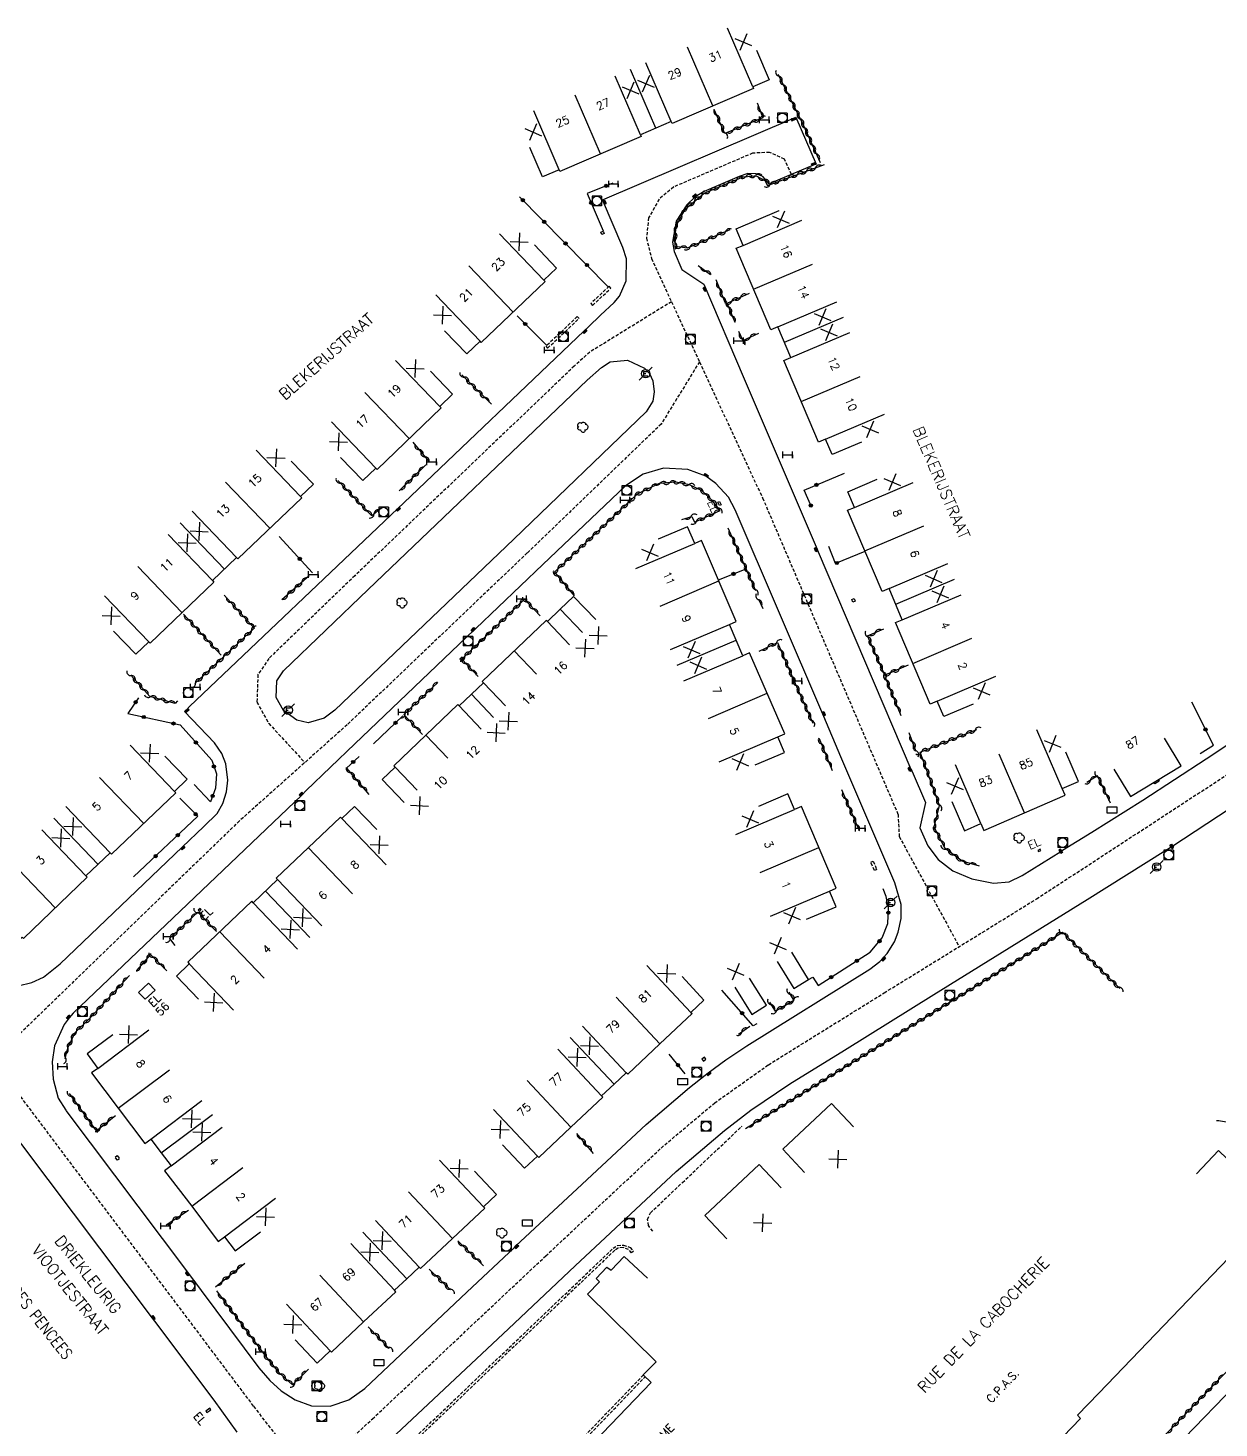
# Model space of a CAD drawing. Header units: millimetres. Extents: x 75000 to 76001, y 158000 to 159000.
# Drawn here: x 75169.2 to 75355.3, y 158272.2 to 158490.9 of the extents above; entities that cross this region are included whole.
import ezdxf
from ezdxf.enums import TextEntityAlignment as Align

# ---------------------------------------------------------------- set-up
doc = ezdxf.new("R2010")
doc.units = ezdxf.units.MM
doc.linetypes.add('DASHED', pattern=[0.75, 0.5, -0.25])
doc.layers.get('0').update_dxf_attribs({"linetype": 'CONTINUOUS'})
for name, color, linetype in [('W0001', 6, 'DASHED'), ('W0008', 7, 'CONTINUOUS'), ('W0100', 7, 'CONTINUOUS'), ('W0105', 7, 'CONTINUOUS'), ('W0112', 1, 'DASHED'), ('W0300', 7, 'CONTINUOUS'), ('W0310', 3, 'CONTINUOUS'), ('W0322', 7, 'CONTINUOUS'), ('W0400', 7, 'CONTINUOUS'), ('W0420', 7, 'CONTINUOUS'), ('W0471', 7, 'CONTINUOUS'), ('W0984', 7, 'CONTINUOUS'), ('W0989', 7, 'CONTINUOUS'), ('W0991', 7, 'CONTINUOUS'), ('W1102', 7, 'CONTINUOUS'), ('W1471', 7, 'CONTINUOUS'), ('W1474', 7, 'CONTINUOUS')]:
    doc.layers.add(name, color=color, linetype=linetype)
doc.styles.get("Standard").update_dxf_attribs({"font": 'romans.shx', "width": 0.85})

# ---------------------------------------------------------------- blocks, each defined once
blk = doc.blocks.new('t991o')
at = {"color": 0, "linetype": 'Continuous'}
for p, q in [((-1, 1), (1, -1)), ((-1, -1), (1, 1))]:
    blk.add_line(p, q, dxfattribs=at)
blk = doc.blocks.new('t310o')
at = {"color": 0, "linetype": 'Continuous'}
for centre, start, end in [((-0.5, 0.38), 216.8699, 323.1304), ((0.5, -0.37), 36.8699, 143.1303)]:
    blk.add_arc(centre, 0.625, start, end, dxfattribs=at)
blk = doc.blocks.new('T400')
for p, q in [((-0.15, 0.3), (0.15, 0.3)), ((-0.15, -0.25), (-0.15, 0.3)), ((-0.15, 0.15), (0.15, 0.15)), ((-0.15, 0), (0.15, 0)), ((0.15, 0.3), (0.15, -0.25)), ((-0.15, -0.15), (0.15, -0.15)), ((-0.15, -0.25), (-0.15, -0.3)), ((-0.15, -0.3), (0.15, -0.3)), ((0.15, -0.3), (0.15, -0.25))]:
    blk.add_line(p, q)
blk = doc.blocks.new('T420')
for p, q in [((0.75, 0.75), (-0.75, 0.75)), ((-0.75, 0.75), (-0.75, -0.75)), ((0.75, 0.75), (0.75, -0.75)), ((0.75, -0.75), (-0.75, -0.75))]:
    blk.add_line(p, q)
blk.add_ellipse((0, 0), major_axis=(-0.53, 0.53), ratio=1, start_param=3.926991, end_param=10.210176)
blk = doc.blocks.new('T300')
for p, q in [((-0.8, 0.51), (-0.86, 0.34)), ((-0.86, 0.34), (-0.86, 0.17)), ((-0.86, 0.17), (-0.74, 0.06)), ((-0.69, 0.63), (-0.8, 0.51)), ((-0.8, -0.06), (-0.74, 0.06)), ((-0.74, 0.06), (-0.69, 0.11)), ((-0.57, 0.69), (-0.69, 0.63)), ((-0.46, 0.69), (-0.57, 0.69)), ((-0.29, 0.63), (-0.46, 0.69)), ((-0.29, 0.63), (-0.17, 0.74)), ((-0.23, 0.57), (-0.29, 0.63)), ((-0.17, 0.74), (-0.06, 0.8)), ((-0.06, 0.8), (0.06, 0.8)), ((0.06, 0.8), (0.23, 0.74)), ((0.23, 0.74), (0.34, 0.63)), ((0.34, 0.63), (0.4, 0.51)), ((0.46, 0.46), (0.34, 0.46)), ((0.4, 0.51), (0.4, 0.46)), ((0.57, 0.4), (0.46, 0.46)), ((0.57, 0.4), (0.69, 0.29)), ((0.69, 0.29), (0.74, 0.17)), ((0.74, 0.06), (0.69, -0.17)), ((0.74, 0.17), (0.74, 0.06)), ((-0.8, -0.17), (-0.8, -0.06)), ((-0.8, -0.23), (-0.8, -0.17)), ((-0.74, -0.34), (-0.8, -0.23)), ((-0.69, -0.4), (-0.74, -0.34)), ((-0.51, -0.46), (-0.69, -0.4)), ((-0.4, -0.46), (-0.51, -0.46)), ((-0.4, -0.46), (-0.34, -0.46)), ((-0.34, -0.46), (-0.34, -0.4)), ((-0.34, -0.51), (-0.34, -0.46)), ((-0.29, -0.63), (-0.34, -0.51)), ((-0.17, -0.74), (-0.29, -0.63)), ((-0.06, -0.8), (-0.17, -0.74)), ((0.06, -0.8), (-0.06, -0.8)), ((0.17, -0.74), (0.06, -0.8)), ((0.23, -0.69), (0.17, -0.74)), ((0.29, -0.46), (0.23, -0.46)), ((0.29, -0.63), (0.23, -0.69)), ((0.46, -0.4), (0.29, -0.46)), ((0.34, -0.51), (0.29, -0.63)), ((0.34, -0.51), (0.34, -0.46)), ((0.57, -0.34), (0.46, -0.4)), ((0.63, -0.29), (0.57, -0.34)), ((0.69, -0.17), (0.63, -0.29))]:
    blk.add_line(p, q)
blk = doc.blocks.new('T471')
for p, q in [((-0.333334, 0.333334), (-0.333334, -0.333334)), ((-0.333334, 0.333334), (0.333334, 0.333334)), ((-0.333334, 0), (0, 0)), ((0.500001, 0.500001), (1.000002, 1.000002)), ((-0.500001, -0.500001), (-1.000002, -1.000002)), ((-0.333334, -0.333334), (0.333334, -0.333334))]:
    blk.add_line(p, q)
blk.add_ellipse((0, 0), major_axis=(0.471405, 0.471405), ratio=1, start_param=5.4977871438, end_param=11.780972451)
blk = doc.blocks.new('t322o')
at = {"color": 0, "linetype": 'Continuous'}
for radius in [0.25, 0.15]:
    blk.add_circle((0, 0), radius, dxfattribs=at)
blk = doc.blocks.new('T1471')
at = {"color": 0, "linetype": 'Continuous', "flags": 128}
blk.add_lwpolyline([(-0.75, -0.5), (-0.75, 0.5), (0.75, 0.5), (0.75, -0.5), (-0.75, -0.5)], dxfattribs=at)
blk = doc.blocks.new('T1474')
at = {"color": 0, "linetype": 'Continuous', "flags": 128}
for points in [[(-0.75, -0.5), (-0.75, 0.5)], [(-0.75, 0), (0.75, 0)], [(0.75, 0), (0.75, -0.5), (0.75, 0.5)]]:
    blk.add_lwpolyline(points, dxfattribs=at)

msp = doc.modelspace()

# ---------------------------------------------------------------- linework, layer by layer
at = {"layer": 'W0001'}
for points in [[(75288.54, 158468.08), (75287.41, 158470.43), (75285.1, 158471.51), (75282.45, 158471.39), (75270.11, 158466.11), (75267.83, 158464.2), (75266.2, 158461.29), (75265.86, 158458.1), (75266.64, 158454.93), (75269.77, 158448.18), (75274.13, 158438.79), (75284, 158417.52), (75305.16, 158368.08), (75305.35, 158364.62), (75314.69, 158347.48)], [(75269.77, 158448.18), (75257.01, 158440.31), (75254.58, 158438.12), (75220.29, 158405.37), (75206.87, 158392.44), (75205.15, 158389.93), (75205, 158385.62), (75206.84, 158382.29), (75212.49, 158376.18)], [(75274.13, 158438.79), (75268.17, 158429.07), (75247.23, 158408.93), (75219.1, 158382.09), (75202.26, 158367.06), (75163.72, 158329.7)], [(75117.85, 158186.99), (75156.26, 158214.91), (75171.63, 158226.52), (75181.49, 158234.54), (75188.22, 158240.8), (75203.21, 158254.96), (75223.04, 158273.64), (75241.03, 158290.56), (75250.11, 158299.1), (75268.15, 158315.96), (75276.52, 158323.01), (75284.9, 158328.96), (75303.01, 158340.2), (75326.8, 158354.88), (75400.81, 158403.14)], [(75135.82, 158364.16), (75150.88, 158346.72), (75171.64, 158319.19), (75204.45, 158275.6), (75222.95, 158251.85), (75240.47, 158230.38), (75251.28, 158217.11)]]:
    msp.add_lwpolyline(points, dxfattribs=at)
at = {"layer": 'W0008'}
for points in [[(75167.67, 158341.31), (75169.8, 158341.8), (75171.67, 158342.65), (75174.25, 158344.73), (75193.32, 158362.98), (75196.72, 158366.21), (75198.77, 158368.24), (75199.65, 158369.8), (75200.26, 158371.62), (75200.43, 158373.41), (75200.11, 158375.98), (75199.49, 158377.61), (75198.34, 158379.28), (75193.7, 158384.15), (75193.97, 158384.42), (75194.48, 158384.92), (75226.99, 158415.88), (75227.93, 158416.77), (75256.14, 158443.64), (75256.8, 158444.25), (75258.7, 158446.08), (75260.81, 158448.05), (75261.67, 158449.06), (75262.67, 158451.45), (75262.75, 158454.87), (75262.19, 158456.66), (75259, 158464.11), (75259, 158464.11), (75288.73, 158476.82), (75289.21, 158477), (75292.39, 158469.67), (75292.05, 158469.55), (75285.03, 158466.62)], [(75285.03, 158466.62), (75284.03, 158467.75), (75283.01, 158468.16), (75281.68, 158468.19), (75280.33, 158467.75), (75274.89, 158465.4), (75273.49, 158464.59), (75272.14, 158463.33), (75270.49, 158460.74), (75269.91, 158457.48), (75270.21, 158456.04), (75271.41, 158453.21), (75274.81, 158450.9)], [(75274.81, 158450.9), (75281.12, 158436.11), (75292.51, 158409.5), (75292.68, 158409.09), (75307.15, 158375.17), (75307.37, 158374.78), (75309.45, 158369.92), (75308.56, 158365.99), (75309.81, 158363.15), (75311.46, 158361.02), (75313.72, 158359.28), (75316.72, 158357.99), (75320.09, 158357.34), (75322.53, 158357.54), (75324.54, 158358.53), (75330.58, 158362.3), (75330.88, 158362.47), (75335.42, 158365.29), (75343.4, 158370.3), (75353.29, 158376.78), (75370.73, 158388.29), (75370.96, 158388.49), (75380.06, 158394.51), (75398.45, 158406.72)], [(75175.11, 158321.81), (75194, 158296.76), (75194, 158296.76), (75205.31, 158281.64), (75206.99, 158279.66), (75208.78, 158278), (75210.97, 158276.63), (75213.5, 158275.68), (75216.42, 158275.62), (75219.36, 158276.6), (75221.84, 158278.38), (75237.78, 158293.43), (75245.24, 158300.43), (75245.47, 158300.67), (75255.01, 158309.59), (75265.79, 158319.62), (75272.6, 158325.41), (75275.02, 158327.32), (75275.52, 158327.68), (75278.28, 158329.74), (75281.56, 158331.94), (75300.74, 158343.88), (75302.32, 158345.12), (75302.81, 158345.6), (75303.45, 158346.33), (75304.59, 158348.18), (75305.21, 158349.66), (75305.66, 158351.84), (75305.63, 158354), (75304.65, 158357.39), (75296.24, 158377.09), (75293.57, 158383.39), (75293.41, 158383.75), (75279.71, 158415.68), (75278.66, 158417.63), (75276.69, 158419.78), (75275.13, 158420.91), (75272.34, 158421.95), (75268.53, 158422.16), (75265.36, 158421.25), (75262.56, 158419.4), (75249.69, 158407.14), (75239.18, 158397.14), (75238.9, 158396.84), (75220.31, 158379.08), (75212.67, 158371.81), (75212.01, 158371.11), (75176.27, 158337.04), (75175.66, 158336.3), (75174.85, 158335.23), (75173.36, 158331.9), (75172.99, 158329.42), (75173.15, 158326.74), (75173.96, 158323.73), (75175.11, 158321.86)], [(75224.25, 158268.89), (75244.28, 158287.7), (75254.74, 158297.53), (75270.5, 158312.3), (75278.03, 158318.7), (75282.16, 158321.88), (75288.24, 158325.99), (75296.78, 158331.25), (75310.77, 158339.92), (75334.74, 158354.77), (75347, 158362.47), (75347.93, 158363.08), (75370, 158377.54)], [(75201.91, 158271.54), (75198.29, 158276.58), (75189.03, 158288.89), (75188.68, 158289.38), (75159.99, 158327.42)]]:
    msp.add_lwpolyline(points, dxfattribs=at)
msp.add_lwpolyline([(75256.61, 158435.92), (75258.81, 158437.9), (75260.21, 158438.77), (75262.9, 158439.06), (75265.57, 158437.8), (75266.35, 158436.98), (75266.84, 158435.83), (75267.07, 158434.1), (75266.84, 158432.64), (75265.81, 158430.96), (75245.16, 158411.09), (75217.15, 158384.36), (75215.49, 158383.09), (75213.01, 158382.38), (75211.24, 158382.82), (75209.13, 158384.33), (75208.02, 158386.34), (75208.11, 158388.95), (75209.17, 158390.49), (75222.37, 158403.21)], close=True, dxfattribs=at)
at = {"layer": 'W0008', "flags": 128}
for points in [[(75370.34, 158291.76, 0.02315), (75371, 158293.82, 0.045377), (75371.19, 158294.91, 0.009742), (75371.39, 158298.13, 0.024776), (75371.38, 158299.4, 0.014565), (75371.18, 158301.72, 0.01687), (75370.88, 158303.7, 0.016611), (75370.5, 158305.44, 0.016913), (75370.01, 158307.12, 0.030788), (75369.16, 158309.28, 0.062608), (75368.54, 158310.24), (75364, 158315.75, 0.037686), (75363.27, 158316.51, 0.021489), (75361.85, 158317.68, 0.03825), (75361.32, 158318.01, 0.009202), (75359.02, 158319.19, 0.051476), (75357.43, 158319.77, 0.034457), (75354.95, 158320.22)], [(75254.6, 158219.82), (75273.08, 158197.26, 0.138606), (75273.98, 158196.64, 0.085549), (75275.71, 158196.35, 0.067658), (75277.39, 158196.6, 0.082228), (75278.66, 158197.2, 0.014943), (75279.99, 158198.18, 0.034828), (75280.51, 158198.65), (75296.57, 158215.37), (75317.21, 158236.7), (75348.38, 158269.05), (75370.34, 158291.76)]]:
    msp.add_lwpolyline(points, format="xyb", dxfattribs=at)
at = {"layer": 'W0100'}
for points in [[(75283.06, 158487.46), (75285.04, 158482.86), (75282.49, 158481.76), (75282.6, 158481.5), (75269.88, 158476.01), (75269.74, 158476.33), (75264.92, 158474.24), (75264.92, 158474.24), (75265.03, 158473.98), (75252.33, 158468.53), (75252.21, 158468.81), (75249.61, 158467.69), (75247.63, 158472.28)], [(75299.46, 158426.26), (75294.86, 158424.3), (75293.83, 158426.71), (75292.73, 158426.24), (75287.34, 158438.97), (75288.44, 158439.44), (75286.39, 158444.26), (75285.29, 158443.79), (75279.87, 158456.52), (75280.95, 158456.98), (75279.86, 158459.55), (75286.59, 158462.41), (75286.59, 158462.41)], [(75248.34, 158457.06), (75251.8, 158453.44), (75249.81, 158451.54), (75250.01, 158451.34), (75240.05, 158441.81), (75239.85, 158442.01), (75237.77, 158440.02), (75234.31, 158443.63)], [(75232.1, 158437.33), (75235.56, 158433.72), (75233.56, 158431.8), (75233.76, 158431.58), (75223.77, 158421.99), (75223.58, 158422.19), (75221.54, 158420.23), (75218.07, 158423.84)], [(75210.36, 158423.29), (75213.82, 158419.68), (75211.81, 158417.75), (75212, 158417.56), (75202.03, 158408)], [(75304.76, 158398.04), (75305.83, 158398.5), (75303.77, 158403.36), (75303.77, 158403.36), (75302.68, 158402.89), (75297.27, 158415.59), (75298.35, 158416.05), (75297.31, 158418.48), (75301.91, 158420.43)], [(75282.84, 158375.81), (75287.44, 158377.77), (75286.4, 158380.21), (75287.48, 158380.66), (75281.98, 158393.33), (75280.89, 158392.87), (75278.82, 158397.74), (75279.89, 158398.2), (75274.48, 158410.89), (75273.39, 158410.43), (75272.29, 158413.01), (75272.29, 158413.01), (75267.69, 158411.06), (75267.69, 158411.06)], [(75202.03, 158408), (75201.82, 158408.22), (75198.04, 158404.6), (75198.04, 158404.6), (75198.26, 158404.38), (75188.29, 158394.81), (75188.08, 158395.03), (75186.06, 158393.09), (75182.6, 158396.7), (75182.6, 158396.7)], [(75257.94, 158398.52), (75254.48, 158402.14), (75252.4, 158400.12), (75250.4, 158398.2), (75250.2, 158398.4), (75240.21, 158388.85), (75240.39, 158388.66), (75240.39, 158388.66), (75236.6, 158385.03), (75236.38, 158385.26), (75226.39, 158375.68), (75226.59, 158375.48), (75224.57, 158373.54), (75228.02, 158369.93)], [(75316.9, 158385.32), (75312.3, 158383.36), (75311.27, 158385.79), (75310.18, 158385.32), (75304.76, 158398.04)], [(75338.9, 158375.17), (75341.49, 158370.9), (75349.39, 158375.69), (75346.8, 158379.97)], [(75190.63, 158377.17), (75194.09, 158373.56), (75192.09, 158371.65), (75192.3, 158371.43), (75182.29, 158361.86), (75182.07, 158362.09), (75178.27, 158358.46), (75178.27, 158358.46), (75178.47, 158358.25), (75168.5, 158348.69), (75168.29, 158348.9), (75166.39, 158347.08), (75162.93, 158350.69), (75162.93, 158350.69)], [(75313.56, 158370.11), (75315.55, 158365.53), (75318.11, 158366.64), (75318.57, 158365.56), (75331.26, 158371.07), (75330.8, 158372.12), (75333.35, 158373.22), (75331.36, 158377.81)], [(75290.88, 158351.7), (75295.48, 158353.66), (75294.44, 158356.1), (75295.51, 158356.56), (75290.08, 158369.31), (75289, 158368.85), (75287.96, 158371.28), (75283.36, 158369.33)], [(75223.72, 158365.73), (75220.26, 158369.34), (75218.26, 158367.42), (75218.04, 158367.65), (75208, 158358.14), (75208.22, 158357.9), (75208.22, 158357.9), (75204.43, 158354.27), (75204.21, 158354.5), (75194.18, 158344.97), (75194.41, 158344.73), (75192.41, 158342.82), (75195.86, 158339.21)], [(75286.26, 158345.12), (75288.87, 158340.86), (75291.18, 158342.27), (75288.57, 158346.54)], [(75271.43, 158342.74), (75271.43, 158342.74), (75274.83, 158339.08), (75272.78, 158337.15), (75272.98, 158336.95), (75267.95, 158332.23), (75262.93, 158327.5), (75262.71, 158327.73), (75260.8, 158325.93), (75258.85, 158324.11), (75259.05, 158323.9), (75254.05, 158319.21), (75249.02, 158314.48), (75248.82, 158314.7), (75246.78, 158312.79), (75243.36, 158316.43)], [(75279.68, 158341.09), (75282.31, 158336.84), (75284.61, 158338.26), (75281.98, 158342.51)], [(75182.48, 158333.63), (75182.48, 158333.63), (75178.46, 158330.65), (75180.14, 158328.39), (75179.17, 158327.68), (75183.33, 158322.16), (75187.46, 158316.67), (75188.41, 158317.36), (75190.04, 158315.21), (75191.58, 158313.19), (75190.55, 158312.41), (75194.8, 158306.88), (75198.94, 158301.36), (75199.91, 158302.09), (75201.58, 158299.87), (75205.57, 158302.88)], [(75290.56, 158312.12), (75287.15, 158315.77), (75294.78, 158322.91), (75298.2, 158319.26)], [(75210.95, 158285.97), (75210.95, 158285.97), (75214.4, 158282.35), (75216.45, 158284.27), (75216.64, 158284.07), (75221.67, 158288.79), (75226.71, 158293.5), (75226.49, 158293.73), (75228.4, 158295.52), (75230.35, 158297.35), (75230.55, 158297.14), (75235.54, 158301.84), (75240.58, 158306.55), (75240.37, 158306.77), (75242.41, 158308.68), (75238.99, 158312.33)], [(75278.4, 158301.76), (75274.97, 158305.41), (75283.46, 158313.37), (75286.88, 158309.72)], [(75260.97, 158258.79), (75257.53, 158255.16), (75250.14, 158262.17), (75250.14, 158262.17), (75266.58, 158279.3), (75265.36, 158280.5), (75267.39, 158282.56), (75256.66, 158293.12), (75258.53, 158295.05), (75257.98, 158295.59), (75259.67, 158297.33), (75260.33, 158296.85), (75262.39, 158299.03), (75266.03, 158295.6)]]:
    msp.add_lwpolyline(points, dxfattribs=at)
for points in [[(75277.29, 158416.99), (75277.53, 158416.47), (75277.53, 158416.47), (75277.26, 158416.34), (75277.02, 158416.86)], [(75327.12, 158362.26), (75327.46, 158362.46), (75327.36, 158362.65), (75327.36, 158362.65), (75327.03, 158362.45)], [(75196.12, 158353.39), (75196.12, 158353.39), (75195.83, 158353.11), (75196, 158352.93), (75196.29, 158353.2), (75196.29, 158353.2)], [(75186.5, 158340.27), (75188.03, 158341.7), (75189.07, 158340.64), (75189.07, 158340.64), (75187.54, 158339.21)], [(75197.18, 158274.63), (75197.79, 158275.07), (75197.63, 158275.3), (75197.63, 158275.3), (75197.02, 158274.86)]]:
    msp.add_lwpolyline(points, close=True, dxfattribs=at)
at = {"layer": 'W0100', "flags": 128}
msp.add_lwpolyline([(75351.79, 158311.95), (75355.25, 158315.57), (75364.45, 158306.74), (75336.52, 158277.65), (75336.52, 158277.65), (75333.2, 158274.2), (75333.7, 158273.72), (75328.23, 158268.02), (75326.7, 158269.49), (75321.57, 158264.13), (75308.91, 158250.93), (75308.06, 158250.05), (75309.43, 158248.74), (75310.28, 158249.62), (75317.28, 158242.9), (75317.2, 158241.02), (75314.16, 158237.86), (75312.25, 158237.69), (75305.38, 158244.28), (75303.88, 158242.72), (75299.9, 158246.53), (75291.73, 158238), (75286.99, 158242.74)], dxfattribs=at)
at = {"layer": 'W0105'}
msp.add_lwpolyline([(75345.82, 158373.52), (75345.96, 158373.29), (75345.3, 158372.88), (75345.15, 158373.12)], dxfattribs=at)
at = {"layer": 'W0112'}
for points in [[(75258.88, 158458.68), (75258.88, 158458.68), (75258.72, 158459.04), (75259.07, 158459.2), (75259.23, 158458.83)], [(75257.44, 158447.6), (75260.3, 158450.3), (75260.02, 158450.59), (75257.16, 158447.89)], [(75250.42, 158440.92), (75255.32, 158445.56), (75255.05, 158445.85), (75250.15, 158441.21)], [(75298.48, 158401.4), (75298.11, 158401.24), (75297.93, 158401.67), (75298.29, 158401.83)], [(75237.04, 158391.95), (75237.04, 158391.95), (75237.4, 158392.27), (75237.06, 158392.64), (75236.7, 158392.32)], [(75300.9, 158360.61), (75301.26, 158360.77), (75301.84, 158359.48), (75301.48, 158359.31)], [(75274.53, 158329.84), (75274.79, 158329.54), (75275.16, 158329.86), (75274.9, 158330.16)], [(75182.84, 158314.53), (75183.16, 158314.78), (75183.54, 158314.29), (75183.23, 158314.05)], [(75263.5, 158299.57), (75263.07, 158300.09), (75262.21, 158300.39), (75261.46, 158300.32), (75260.9, 158299.98), (75226.78, 158267.39), (75226.51, 158267.68), (75260.65, 158300.29), (75261.33, 158300.71), (75262.26, 158300.8), (75263.31, 158300.44), (75263.81, 158299.83)]]:
    msp.add_lwpolyline(points, close=True, dxfattribs=at)
for points in [[(75266.86, 158302.96), (75266.19, 158303.83), (75266.01, 158304.81), (75266.47, 158305.83), (75271.47, 158310.56), (75280.79, 158319.39)], [(75265.37, 158280.5), (75247.66, 158262.09), (75256.35, 158253.93), (75256.63, 158254.22), (75248.23, 158262.11), (75265.65, 158280.22)]]:
    msp.add_lwpolyline(points, dxfattribs=at)
at = {"layer": 'W0310'}
for points in [[(75293.06, 158469.9), (75290.17, 158476.23), (75286.42, 158483.7)], [(75283.16, 158479.24), (75284.04, 158476.92), (75278.11, 158474.47), (75276.45, 158478.2)], [(75278.91, 158459.42), (75272.22, 158456.56), (75270.35, 158456.83), (75270.43, 158459.95), (75271.9, 158462.65), (75274.86, 158465.12), (75280.97, 158467.69), (75282.98, 158467.87), (75284.33, 158467.14), (75284.78, 158466.36), (75293.67, 158469.61)], [(75279.7, 158444.92), (75278.47, 158447.95), (75281.95, 158449.53)], [(75280.26, 158443.58), (75280.89, 158442.14), (75283.43, 158443.24)], [(75224.46, 158415.96), (75222.94, 158414.75), (75217.62, 158420.26)], [(75271.36, 158414.16), (75272.95, 158414.63), (75273.37, 158413.74), (75277.35, 158415.56), (75276.16, 158417.08), (75274.55, 158418.61), (75272.6, 158419.58), (75270.45, 158420), (75267.85, 158419.8), (75264.42, 158418.09), (75251.47, 158405.92), (75254.58, 158402.24)], [(75199.9, 158402.34), (75204.54, 158397.18), (75199.72, 158392.62), (75195.29, 158388.51)], [(75249.24, 158399.11), (75246.8, 158401.69), (75237.01, 158392.32), (75239.55, 158389.6)], [(75306.74, 158391.38), (75303.09, 158389.82), (75300.42, 158395.99), (75302.95, 158397.07)], [(75283.48, 158393.58), (75286.34, 158394.95), (75288.9, 158388.99), (75291.85, 158382.34)], [(75192.57, 158385.83), (75192.2, 158385.43), (75188.27, 158386.52), (75185.29, 158389.81)], [(75233.26, 158388.71), (75227.96, 158383.69), (75230.86, 158380.57)], [(75317.9, 158359.97), (75315.21, 158360.75), (75312.55, 158362.75), (75310.79, 158366.06), (75311.63, 158369.45), (75310.05, 158373.97), (75308.62, 158377.8), (75317.49, 158381.35)], [(75338.34, 158369.83), (75336.33, 158374.08), (75334.64, 158373.06)], [(75198.68, 158349.81), (75195.76, 158352.79), (75191.35, 158348.69), (75192.16, 158347.6)], [(75281.34, 158319.03), (75327.8, 158347.73), (75330.84, 158349.67), (75339.8, 158340.88)], [(75190.9, 158343.62), (75188.37, 158346.18), (75186.2, 158343.71)], [(75185.08, 158342.89), (75178.84, 158336.17), (75176.52, 158333.97), (75175.42, 158331.55), (75174.99, 158329.88)], [(75285.1, 158338.73), (75285.96, 158337.33), (75288.88, 158339.05), (75288.18, 158340.29)], [(75175.65, 158324.46), (75179.86, 158318.66), (75182.88, 158321.02)], [(75198.68, 158293.63), (75206.65, 158283.03), (75208.43, 158280.9), (75210.55, 158278.94), (75213.07, 158281.39)], [(75222.39, 158288.03), (75225.67, 158284.66), (75225.5, 158284.67)]]:
    msp.add_lwpolyline(points, dxfattribs=at)
at = {"layer": 'W0310', "flags": 128}
msp.add_lwpolyline([(75336.47, 158260.36), (75367.12, 158291.99)], dxfattribs=at)
at = {"layer": 'W0310'}
for points in [[(75273.94, 158453.85, 0), (75275.85, 158452.42, 0)], [(75276.69, 158451.67, 0), (75278.08, 158448.09, 0)], [(75237.02, 158436.76, 0), (75241.62, 158432.15, 0)], [(75229.34, 158426.22, 0), (75231.83, 158423.24, 0)], [(75231.39, 158422.67, 0), (75227.23, 158418.64, 0)], [(75278.59, 158412.84, 0), (75282.89, 158403.08, 0)], [(75213.15, 158405.35, 0), (75208.87, 158401.58, 0)], [(75283.38, 158401.71, 0), (75284.03, 158400.25, 0)], [(75199.42, 158392.95, 0), (75193.5, 158399.36, 0)], [(75305.64, 158383.5, 0), (75303.19, 158389.47, 0)], [(75292.82, 158379.92, 0), (75294.89, 158374.92, 0)], [(75307.97, 158378, 0), (75306.9, 158380.83, 0)], [(75219, 158375.31, 0), (75222.48, 158371.19, 0)], [(75296.33, 158371.96, 0), (75299.02, 158365.67, 0)], [(75280.22, 158333.76, 0), (75282, 158334.97, 0)], [(75257.6, 158315.11, 0), (75254.99, 158318.24, 0)], [(75190.82, 158303.94, 0), (75194.31, 158306.25, 0)], [(75236.39, 158301.47, 0), (75240.37, 158297.55, 0)], [(75198.52, 158294.29, 0), (75203.11, 158297.96, 0)], [(75235.25, 158293.78, 0), (75231.91, 158297.03, 0)]]:
    msp.add_polyline3d(points, dxfattribs=at)
at = {"layer": 'W0322'}
for points in [[(75260.6, 158466.7), (75256.61, 158465.07), (75259.08, 158459.26)], [(75291.63, 158416.14), (75290.48, 158418.74), (75296.81, 158421.4)], [(75299.99, 158409.18), (75295.41, 158407.28), (75294.33, 158409.92)], [(75186.5, 158386.27), (75184.8, 158383.84), (75193.01, 158382.05), (75197.93, 158376.54), (75198.68, 158374.4), (75198.51, 158372.18), (75197.73, 158370.02), (75195.19, 158372.77)], [(75354.44, 158378.91), (75351.08, 158385.61)], [(75352.38, 158377.61), (75354.44, 158378.91)], [(75192.97, 158370.64), (75195.75, 158367.78), (75185.73, 158358.31)], [(75291.18, 158342.27), (75291.87, 158342.66), (75292.71, 158341.36), (75300.82, 158346.55), (75302.71, 158348.81), (75303.56, 158351.05), (75303.69, 158353.49), (75303.33, 158355.27), (75302.83, 158356.47)], [(75283.08, 158335.37), (75282.53, 158335.06), (75277.66, 158340.6)]]:
    msp.add_lwpolyline(points, dxfattribs=at)
for points in [[(75246.03, 158464.55, 0), (75259.9, 158450.53, 0)], [(75250.28, 158441.34, 0), (75245.66, 158445.97, 0)], [(75213.68, 158405.84, 0), (75208.48, 158411.49, 0)], [(75277.12, 158404.73, 0), (75281.17, 158406.32, 0)], [(75227.77, 158383.47, 0), (75223.21, 158379.11, 0)], [(75220.97, 158377.13, 0), (75219.01, 158375.32, 0)], [(75271.92, 158327.54, 0), (75269.38, 158330.6, 0)]]:
    msp.add_polyline3d(points, dxfattribs=at)
at = {"layer": 'W1102'}
for p, q in [((75282.49, 158481.76), (75278.52, 158490.94)), ((75276.24, 158478.76), (75272.27, 158487.94)), ((75267.33, 158475.29), (75263.36, 158484.47)), ((75269.74, 158476.33), (75265.78, 158485.51)), ((75264.92, 158474.24), (75260.95, 158483.43)), ((75258.68, 158471.26), (75254.72, 158480.44)), ((75252.21, 158468.81), (75248.25, 158477.99)), ((75280.95, 158456.98), (75290.15, 158460.9)), ((75249.81, 158451.54), (75242.9, 158458.77)), ((75245.03, 158446.57), (75238.11, 158453.8)), ((75282.58, 158450.16), (75291.78, 158454.07)), ((75239.85, 158442.01), (75232.94, 158449.24)), ((75286.39, 158444.26), (75295.59, 158448.17)), ((75287.41, 158441.85), (75296.62, 158445.76)), ((75288.44, 158439.44), (75297.64, 158443.35)), ((75233.56, 158431.8), (75226.65, 158439.02)), ((75290.04, 158432.6), (75299.24, 158436.52)), ((75228.77, 158426.79), (75221.85, 158434.01)), ((75293.83, 158426.71), (75303.03, 158430.63)), ((75223.58, 158422.19), (75216.67, 158429.41)), ((75211.81, 158417.75), (75204.9, 158424.98)), ((75207.02, 158412.78), (75200.1, 158420)), ((75298.35, 158416.05), (75307.55, 158419.96)), ((75201.82, 158408.22), (75194.9, 158415.44)), ((75199.93, 158406.41), (75193.02, 158413.64)), ((75299.97, 158409.24), (75309.18, 158413.16)), ((75198.04, 158404.6), (75191.13, 158411.83)), ((75264.19, 158406.51), (75273.39, 158410.43)), ((75193.27, 158399.6), (75186.36, 158406.82)), ((75303.77, 158403.36), (75312.97, 158407.27)), ((75267.98, 158400.63), (75277.18, 158404.55)), ((75304.8, 158400.93), (75314, 158404.84)), ((75188.08, 158395.03), (75181.17, 158402.25)), ((75305.83, 158398.5), (75315.04, 158402.41)), ((75252.4, 158400.12), (75255.86, 158396.5)), ((75250.4, 158398.2), (75253.85, 158394.58)), ((75269.61, 158393.83), (75278.82, 158397.74)), ((75270.65, 158391.39), (75279.85, 158395.3)), ((75307.47, 158391.68), (75316.67, 158395.6)), ((75245.21, 158393.62), (75248.66, 158390.01)), ((75271.69, 158388.95), (75280.89, 158392.87)), ((75240.39, 158388.66), (75243.85, 158385.05)), ((75311.27, 158385.79), (75320.47, 158389.7)), ((75238.5, 158386.85), (75241.95, 158383.23)), ((75275.53, 158383.08), (75284.73, 158387)), ((75236.6, 158385.03), (75240.05, 158381.42)), ((75231.39, 158380.47), (75234.84, 158376.86)), ((75277.2, 158376.29), (75286.4, 158380.21)), ((75330.8, 158372.12), (75326.83, 158381.29)), ((75192.09, 158371.65), (75185.18, 158378.88)), ((75324.92, 158368.31), (75320.95, 158377.49)), ((75226.59, 158375.48), (75230.05, 158371.86)), ((75318.11, 158366.64), (75314.14, 158375.82)), ((75187.3, 158366.65), (75180.38, 158373.87)), ((75182.07, 158362.09), (75175.15, 158369.31)), ((75279.8, 158364.93), (75289, 158368.85)), ((75180.17, 158360.27), (75173.26, 158367.5)), ((75218.26, 158367.42), (75225.17, 158360.2)), ((75178.27, 158358.46), (75171.36, 158365.68)), ((75213.02, 158362.9), (75219.93, 158355.67)), ((75283.6, 158359.02), (75292.8, 158362.93)), ((75173.48, 158353.47), (75166.57, 158360.69)), ((75208.22, 158357.9), (75215.13, 158350.68)), ((75206.32, 158356.09), (75213.24, 158348.86)), ((75285.24, 158352.19), (75294.44, 158356.1)), ((75204.43, 158354.27), (75211.34, 158347.05)), ((75199.2, 158349.73), (75206.11, 158342.51)), ((75194.41, 158344.73), (75201.32, 158337.51)), ((75272.78, 158337.15), (75265.94, 158344.45)), ((75267.95, 158332.23), (75261.1, 158339.52)), ((75180.14, 158328.39), (75188.13, 158334.41)), ((75262.71, 158327.73), (75255.87, 158335.02)), ((75258.85, 158324.11), (75252.01, 158331.4)), ((75260.8, 158325.93), (75253.95, 158333.23)), ((75183.33, 158322.16), (75191.32, 158328.17)), ((75254.05, 158319.21), (75247.2, 158326.5)), ((75188.41, 158317.36), (75196.4, 158323.37)), ((75190.04, 158315.21), (75198.03, 158321.22)), ((75248.82, 158314.7), (75241.97, 158321.99)), ((75191.58, 158313.19), (75199.58, 158319.2)), ((75240.37, 158306.77), (75233.53, 158314.06)), ((75194.8, 158306.88), (75202.79, 158312.89)), ((75199.91, 158302.09), (75207.9, 158308.1)), ((75235.54, 158301.84), (75228.7, 158309.13)), ((75228.4, 158295.52), (75221.56, 158302.82)), ((75230.35, 158297.35), (75223.5, 158304.64)), ((75226.49, 158293.73), (75219.65, 158301.02)), ((75221.67, 158288.79), (75214.83, 158296.08)), ((75216.45, 158284.27), (75209.6, 158291.56))]:
    msp.add_line(p, q, dxfattribs=at)

# ---------------------------------------------------------------- block references
at = {"layer": 'W0300'}
for p in [(75255.96, 158428.56), (75227.7, 158401.1), (75324.13, 158364.4), (75243.29, 158302.65), (75214.83, 158278.73)]:
    msp.add_blockref('T300', p, dxfattribs=at)
at = {"layer": 'W0310'}
for p, rotation in [((75286.56, 158483.42), 116.639754994609), ((75287.24, 158482.08), 116.639754994609), ((75287.91, 158480.74), 116.639754994609), ((75288.58, 158479.4), 116.639754994609), ((75276.85, 158477.31), 113.949731132663), ((75283.69, 158477.83), 290.7613419558414), ((75289.25, 158478.06), 116.639754994609), ((75289.93, 158476.72), 116.639754994609), ((75277.46, 158475.94), 113.949731132663), ((75278.07, 158474.57), 113.949731132663), ((75279.4, 158475), 202.4449975164048), ((75280.78, 158475.58), 202.4449975164048), ((75282.17, 158476.15), 202.4449975164048), ((75283.55, 158476.72), 202.4449975164048), ((75290.57, 158475.36), 114.5363339904136), ((75291.19, 158474), 114.5363339904136), ((75291.81, 158472.63), 114.5363339904136), ((75292.44, 158471.27), 114.5363339904136), ((75290.85, 158468.58), 20.05366247753732), ((75292.26, 158469.09), 20.05366247753732), ((75278.59, 158466.69), 22.75016709214429), ((75279.97, 158467.27), 22.75016709214429), ((75281.39, 158467.73), 5.334335459307296), ((75282.88, 158467.87), 5.334335459307296), ((75284.21, 158467.21), 331.6085238813983), ((75285.21, 158466.52), 20.05366247753732), ((75286.62, 158467.03), 20.05366247753732), ((75288.03, 158467.55), 20.05366247753732), ((75289.44, 158468.06), 20.05366247753732), ((75273.36, 158463.87), 39.9298270348384), ((75274.51, 158464.83), 39.9298270348384), ((75275.82, 158465.53), 22.75016709214429), ((75277.21, 158466.11), 22.75016709214429), ((75271.37, 158461.68), 61.43127434005929), ((75272.21, 158462.91), 39.9298270348384), ((75270.66, 158460.37), 61.43127434005929), ((75270.37, 158457.42), 88.49249674949348), ((75270.41, 158458.92), 88.49249674949348), ((75275.45, 158457.94), 203.1335495386884), ((75276.83, 158458.53), 203.1335495386884), ((75278.21, 158459.12), 203.1335495386884), ((75271.25, 158456.7), 171.6831466762964), ((75272.69, 158456.76), 203.1335495386884), ((75274.07, 158457.35), 203.1335495386884), ((75275.15, 158452.95), 323.3027106806481), ((75277.23, 158450.27), 291.29256149043), ((75277.78, 158448.87), 291.29256149043), ((75280.58, 158448.91), 24.49400935520014), ((75278.72, 158447.32), 112.1102153612127), ((75279.22, 158448.29), 24.49400935520014), ((75279.29, 158445.93), 112.1102153612127), ((75280.8, 158442.36), 293.9025019564507), ((75282.05, 158442.64), 23.30153754843981), ((75237.38, 158436.4), 314.8687842014146), ((75238.44, 158435.33), 314.8687842014146), ((75239.5, 158434.27), 314.8687842014146), ((75240.56, 158433.21), 314.8687842014146), ((75230.3, 158425.07), 309.8192118791929), ((75231.26, 158423.92), 309.8192118791929), ((75229.24, 158420.58), 224.1293827961273), ((75230.31, 158421.63), 224.1293827961273), ((75218.05, 158419.83), 133.9518746734502), ((75219.09, 158418.75), 133.9518746734502), ((75228.16, 158419.54), 224.1293827961273), ((75265.3, 158418.53), 206.552916907663), ((75266.65, 158419.2), 206.552916907663), ((75268, 158419.81), 184.4183978521276), ((75269.5, 158419.93), 184.4183978521276), ((75270.99, 158419.9), 168.9761127480995), ((75272.46, 158419.61), 168.9761127480995), ((75273.81, 158418.98), 153.5657077524745), ((75275.04, 158418.15), 136.3140370375991), ((75220.13, 158417.67), 133.9518746734502), ((75221.17, 158416.59), 133.9518746734502), ((75261.86, 158415.68), 223.2199407183371), ((75262.95, 158416.71), 223.2199407183371), ((75264.05, 158417.74), 223.2199407183371), ((75276.13, 158417.11), 136.3140370375991), ((75277.06, 158415.94), 128.1999241739325), ((75222.21, 158415.51), 133.9518746734502), ((75223.29, 158415.03), 218.5227626039748), ((75259.67, 158413.63), 223.2199407183371), ((75260.77, 158414.65), 223.2199407183371), ((75272.8, 158414.59), 16.42826068795019), ((75273.69, 158413.89), 24.55533437878366), ((75275.05, 158414.51), 24.55533437878366), ((75276.42, 158415.14), 24.55533437878366), ((75257.49, 158411.57), 223.2199407183371), ((75258.58, 158412.6), 223.2199407183371), ((75279.2, 158411.46), 293.7883411447988), ((75255.3, 158409.52), 223.2199407183371), ((75256.4, 158410.55), 223.2199407183371), ((75279.8, 158410.09), 293.7883411447988), ((75253.12, 158407.46), 223.2199407183371), ((75254.21, 158408.49), 223.2199407183371), ((75280.41, 158408.72), 293.7883411447988), ((75281.01, 158407.35), 293.7883411447988), ((75251.95, 158405.35), 310.2698203069579), ((75252.02, 158406.44), 223.2199407183371), ((75281.62, 158405.97), 293.7883411447988), ((75282.22, 158404.6), 293.7883411447988), ((75210.9, 158403.37), 221.3021400730115), ((75212.03, 158404.36), 221.3021400730115), ((75252.91, 158404.21), 310.2698203069579), ((75253.88, 158403.06), 310.2698203069579), ((75282.83, 158403.23), 293.7883411447988), ((75200.91, 158401.22), 311.92633476559), ((75209.77, 158402.38), 221.3021400730115), ((75246.11, 158401.03), 223.7591939501659), ((75247.18, 158401.29), 133.4241461377222), ((75283.42, 158401.62), 294.1885544537301), ((75194.33, 158398.46), 132.715010321157), ((75201.91, 158400.1), 311.92633476559), ((75202.91, 158398.99), 311.92633476559), ((75243.95, 158398.96), 223.7591939501659), ((75245.03, 158400), 223.7591939501659), ((75248.21, 158400.2), 133.4241461377222), ((75195.35, 158397.36), 132.715010321157), ((75196.36, 158396.26), 132.715010321157), ((75203.91, 158397.87), 311.92633476559), ((75204.12, 158396.79), 223.430064587424), ((75241.78, 158396.89), 223.7591939501659), ((75242.86, 158397.92), 223.7591939501659), ((75300.49, 158395.81), 113.3856788882753), ((75301.62, 158396.5), 23.17400669383913), ((75197.38, 158395.16), 132.715010321157), ((75198.4, 158394.05), 132.715010321157), ((75201.94, 158394.73), 223.430064587424), ((75203.03, 158395.76), 223.430064587424), ((75238.53, 158393.77), 223.7591939501659), ((75239.61, 158394.81), 223.7591939501659), ((75240.7, 158395.85), 223.7591939501659), ((75284.83, 158394.23), 25.6336701479822), ((75286.18, 158394.88), 25.6336701479822), ((75286.86, 158393.73), 293.26835885054), ((75301.09, 158394.44), 113.3856788882753), ((75198.67, 158391.64), 222.8279638835178), ((75199.77, 158392.66), 223.430064587424), ((75200.86, 158393.69), 223.430064587424), ((75237.45, 158392.74), 223.7591939501659), ((75237.62, 158391.66), 312.995041151988), ((75287.46, 158392.35), 293.26835885054), ((75301.69, 158393.06), 113.3856788882753), ((75302.28, 158391.68), 113.3856788882753), ((75185.33, 158389.77), 132.1098083124002), ((75196.47, 158389.6), 222.8279638835178), ((75197.57, 158390.62), 222.8279638835178), ((75238.64, 158390.57), 312.995041151988), ((75288.05, 158390.97), 293.26835885054), ((75288.64, 158389.59), 293.26835885054), ((75302.88, 158390.31), 113.3856788882753), ((75303.98, 158390.2), 203.1908983711358), ((75305.36, 158390.79), 203.1908983711358), ((75186.34, 158388.66), 132.1098083124002), ((75187.34, 158387.55), 132.1098083124002), ((75195.37, 158388.58), 222.8279638835178), ((75232.49, 158387.98), 223.4462082832664), ((75289.24, 158388.22), 293.9042349848821), ((75303.36, 158389.05), 112.3780456474053), ((75303.93, 158387.67), 112.3780456474053), ((75188.38, 158386.49), 164.5166132420377), ((75189.83, 158386.09), 164.5166132420377), ((75191.28, 158385.69), 164.5166132420377), ((75230.31, 158385.92), 223.4462082832664), ((75231.4, 158386.95), 223.4462082832664), ((75289.85, 158386.85), 293.9042349848821), ((75290.46, 158385.48), 293.9042349848821), ((75304.5, 158386.28), 112.3780456474053), ((75305.07, 158384.89), 112.3780456474053), ((75228.13, 158383.85), 223.4462082832664), ((75228.82, 158382.76), 312.8763255408389), ((75229.22, 158384.88), 223.4462082832664), ((75291.06, 158384.1), 293.9042349848821), ((75291.67, 158382.73), 293.9042349848821), ((75229.84, 158381.66), 312.8763255408389), ((75317.21, 158381.24), 21.82943469263761), ((75293.17, 158379.08), 292.4921860212659), ((75307.43, 158379.42), 110.6737832382353), ((75311.64, 158379.01), 21.82943469263761), ((75313.03, 158379.57), 21.82943469263761), ((75314.43, 158380.13), 21.82943469263761), ((75315.82, 158380.68), 21.82943469263761), ((75293.74, 158377.69), 292.4921860212659), ((75294.32, 158376.31), 292.4921860212659), ((75307.96, 158378.02), 110.6737832382353), ((75308.86, 158377.89), 21.82943469263761), ((75309.06, 158376.63), 110.4075485827368), ((75310.25, 158378.45), 21.82943469263761), ((75219.58, 158374.63), 310.2145586314724), ((75309.58, 158375.22), 110.4075485827368), ((75336.42, 158373.9), 115.2130545593509), ((75220.55, 158373.48), 310.2145586314724), ((75221.52, 158372.34), 310.2145586314724), ((75310.1, 158373.82), 109.2766724757311), ((75310.6, 158372.4), 109.2766724757311), ((75335.22, 158373.41), 210.8926728159728), ((75337.06, 158372.54), 115.2130545593509), ((75296.92, 158370.58), 293.1400212968927), ((75311.09, 158370.99), 109.2766724757311), ((75311.59, 158369.57), 109.2766724757311), ((75337.7, 158371.18), 115.2130545593509), ((75297.51, 158369.2), 293.1400212968927), ((75298.1, 158367.83), 293.1400212968927), ((75311.3, 158368.12), 76.08702121826693), ((75298.69, 158366.45), 293.1400212968927), ((75310.94, 158366.66), 76.08702121826693), ((75311.2, 158365.28), 117.9818744976405), ((75311.9, 158363.96), 117.9818744976405), ((75312.65, 158362.67), 143.0835556026982), ((75313.85, 158361.77), 143.0835556026982), ((75315.05, 158360.87), 143.0835556026982), ((75316.46, 158360.39), 163.7827952277867), ((75195.84, 158352.71), 134.3894476971743), ((75193.64, 158350.82), 222.8764698540074), ((75194.74, 158351.84), 222.8764698540074), ((75196.89, 158351.64), 134.3894476971743), ((75197.94, 158350.57), 134.3894476971743), ((75191.45, 158348.78), 222.8764698540074), ((75192.54, 158349.8), 222.8764698540074), ((75328.55, 158348.21), 32.52733404509997), ((75329.81, 158349.01), 32.52733404509997), ((75331.04, 158349.47), 315.5292625378002), ((75332.11, 158348.42), 315.5292625378002), ((75188.79, 158345.76), 134.6496876801181), ((75324.73, 158345.83), 31.70216093774926), ((75326, 158346.62), 31.70216093774926), ((75327.28, 158347.41), 31.70216093774926), ((75333.18, 158347.37), 315.5292625378002), ((75334.25, 158346.32), 315.5292625378002), ((75186.78, 158344.38), 228.6003591529095), ((75187.78, 158345.51), 228.6003591529095), ((75189.85, 158344.69), 134.6496876801181), ((75322.18, 158344.25), 31.70216093774926), ((75323.45, 158345.04), 31.70216093774926), ((75335.32, 158345.26), 315.5292625378002), ((75336.39, 158344.21), 315.5292625378002), ((75184.06, 158341.79), 227.1193179614297), ((75318.35, 158341.89), 31.70216093774926), ((75319.62, 158342.68), 31.70216093774926), ((75320.9, 158343.47), 31.70216093774926), ((75337.46, 158343.16), 315.5292625378002), ((75338.54, 158342.11), 315.5292625378002), ((75182.01, 158339.59), 227.1193179614297), ((75183.03, 158340.69), 227.1193179614297), ((75288.37, 158339.95), 301.5486884771435), ((75314.52, 158339.53), 31.70216093774926), ((75315.79, 158340.31), 31.70216093774926), ((75317.07, 158341.1), 31.70216093774926), ((75339.61, 158341.06), 315.5292625378002), ((75179.97, 158337.4), 227.1193179614297), ((75180.99, 158338.49), 227.1193179614297), ((75285.34, 158338.34), 301.5486884771435), ((75286.23, 158337.49), 30.34982144726816), ((75287.53, 158338.25), 30.34982144726816), ((75288.82, 158339.01), 30.34982144726816), ((75310.69, 158337.16), 31.70216093774926), ((75311.97, 158337.95), 31.70216093774926), ((75313.24, 158338.74), 31.70216093774926), ((75177.87, 158335.26), 223.4560731966864), ((75178.95, 158336.3), 227.1193179614297), ((75306.86, 158334.8), 31.70216093774926), ((75308.14, 158335.58), 31.70216093774926), ((75309.41, 158336.37), 31.70216093774926), ((75176.05, 158332.94), 245.6028793659289), ((75176.78, 158334.23), 223.4560731966864), ((75280.76, 158334.13), 34.16879422661611), ((75304.31, 158333.22), 31.70216093774926), ((75305.59, 158334.01), 31.70216093774926), ((75175.43, 158331.57), 245.6028793659289), ((75300.48, 158330.85), 31.70216093774926), ((75301.76, 158331.64), 31.70216093774926), ((75303.03, 158332.43), 31.70216093774926), ((75175.05, 158330.12), 255.7671910887498), ((75296.65, 158328.49), 31.70216093774926), ((75297.93, 158329.28), 31.70216093774926), ((75299.2, 158330.07), 31.70216093774926), ((75292.82, 158326.12), 31.70216093774926), ((75294.1, 158326.91), 31.70216093774926), ((75295.38, 158327.7), 31.70216093774926), ((75175.95, 158324.05), 305.9044778144271), ((75290.27, 158324.55), 31.70216093774926), ((75291.55, 158325.34), 31.70216093774926), ((75176.83, 158322.84), 305.9044778144271), ((75177.71, 158321.62), 305.9044778144271), ((75286.44, 158322.18), 31.70216093774926), ((75287.72, 158322.97), 31.70216093774926), ((75288.99, 158323.76), 31.70216093774926), ((75178.59, 158320.41), 305.9044778144271), ((75181.7, 158320.1), 38.08079821342963), ((75282.61, 158319.82), 31.70216093774926), ((75283.89, 158320.61), 31.70216093774926), ((75285.17, 158321.4), 31.70216093774926), ((75179.47, 158319.19), 305.9044778144271), ((75180.52, 158319.17), 38.08079821342963), ((75255.68, 158317.42), 129.6771743707658), ((75256.64, 158316.26), 129.6771743707658), ((75191.81, 158304.59), 33.48171345659603), ((75193.06, 158305.42), 33.48171345659603), ((75237.16, 158300.71), 315.4258430876527), ((75238.23, 158299.65), 315.4258430876527), ((75239.3, 158298.6), 315.4258430876527), ((75200.76, 158296.09), 38.65357826369645), ((75201.93, 158297.03), 38.65357826369645), ((75232.99, 158295.99), 135.6957207933523), ((75199.59, 158295.15), 38.65357826369645), ((75234.06, 158294.94), 135.6957207933523), ((75235.13, 158293.89), 135.6957207933523), ((75199.54, 158292.49), 306.9374679685933), ((75200.44, 158291.29), 306.9374679685933), ((75201.34, 158290.09), 306.9374679685933), ((75202.25, 158288.89), 306.9374679685933), ((75203.15, 158287.69), 306.9374679685933), ((75204.05, 158286.49), 306.9374679685933), ((75223.44, 158286.96), 314.1647930107461), ((75204.95, 158285.3), 306.9374679685933), ((75224.48, 158285.88), 314.1647930107461), ((75225.53, 158284.81), 314.1647930107461), ((75205.85, 158284.1), 306.9374679685933), ((75206.76, 158282.9), 309.8535562659086), ((75207.72, 158281.75), 309.8535562659086), ((75208.72, 158280.64), 317.2931938567791), ((75211.99, 158280.34), 44.13517286191669), ((75209.82, 158279.62), 317.2931938567791), ((75210.91, 158279.3), 44.13517286191669), ((75354.22, 158278.68), 45.89432628191338), ((75355.26, 158279.75), 45.89432628191338), ((75352.13, 158276.52), 45.89432628191338), ((75353.18, 158277.6), 45.89432628191338), ((75350.04, 158274.37), 45.89432628191338), ((75351.09, 158275.44), 45.89432628191338), ((75347.96, 158272.21), 45.89432628191338), ((75349, 158273.29), 45.89432628191338)]:
    msp.add_blockref('t310o', p, dxfattribs=dict(at, rotation=rotation))
at = {"layer": 'W0322'}
for p, rotation in [((75259.56, 158466.28), 202.3531393104302), ((75246.54, 158464.04), 314.6886982472667), ((75257.22, 158463.63), 293.092724054681), ((75249.88, 158460.66), 314.6886982472667), ((75253.22, 158457.29), 314.6886982472667), ((75256.56, 158453.91), 314.6886982472667), ((75246.92, 158444.7), 134.969448033148), ((75292.43, 158419.56), 22.77321068249706), ((75291.54, 158416.33), 113.8866064892984), ((75211.69, 158408), 132.6512118242408), ((75279.47, 158405.65), 202.569743728054), ((75295.6, 158407.36), 202.569743728054), ((75186.05, 158385.62), 234.8912969796801), ((75187.32, 158383.29), 347.6735192738053), ((75191.96, 158382.28), 347.6735192738053), ((75226.65, 158382.39), 223.7122423567767), ((75353.21, 158381.36), 116.6400374405857), ((75195.46, 158379.31), 311.728483322942), ((75198.27, 158375.56), 289.469695940893), ((75220.04, 158376.27), 223.7122423567767), ((75198.07, 158370.96), 250.1603166695614), ((75195.43, 158368.11), 314.2074207762765), ((75192.64, 158364.83), 223.3660808052172), ((75189.18, 158361.57), 223.3660808052172), ((75303.65, 158352.73), 86.77103044092908), ((75302.28, 158348.29), 50.13877611876073), ((75298.73, 158345.21), 32.63736380612455), ((75294.73, 158342.65), 32.63736380612455), ((75280.8, 158337.03), 131.3410365261839), ((75270.78, 158328.91), 131.3410365261839)]:
    msp.add_blockref('t322o', p, dxfattribs=dict(at, rotation=rotation))
at = {"layer": 'W0400'}
for p, rotation in [((75288.79, 158476.69), 289.5020621715338), ((75291.99, 158469.69), 112.6167903166036), ((75273.39, 158464.7), 133.1378397007516), ((75259.3, 158463.76), 23.79544852254168), ((75274.98, 158450.12), 207.4301957636852), ((75256.24, 158443.53), 312.6344681812397), ((75275.21, 158421.04), 54.13521155278782), ((75227.09, 158415.77), 132.8581618684174), ((75292.37, 158409.45), 201.6728990049358), ((75238.79, 158396.95), 136.5753711113217), ((75194.08, 158384.31), 314.0447174555829), ((75293.55, 158383.81), 24.27567324427661), ((75307.02, 158375.1), 209.0472559388818), ((75211.9, 158371.22), 132.9233597262746), ((75193.42, 158362.87), 133.5483564874345), ((75330.58, 158362.3), 210.0106068209092), ((75347.93, 158363.08), 33.07772537632491), ((75302.91, 158345.49), 313.8822142519357), ((75175.54, 158336.39), 140.4420137164506), ((75275.61, 158327.56), 305.3943354815944), ((75245.58, 158300.56), 316.2949899960735), ((75194.14, 158296.31), 216.2970363006399), ((75188.8, 158289.46), 35.03559524330444)]:
    msp.add_blockref('T400', p, dxfattribs=dict(at, rotation=rotation))
at = {"layer": 'W0420'}
for p in [(75287.08, 158476.91), (75258.1, 158463.93), (75252.85, 158442.69), (75272.71, 158442.32), (75262.77, 158418.68), (75224.78, 158415.31), (75290.87, 158401.75), (75237.99, 158395.15), (75194.25, 158387.09), (75211.68, 158369.46), (75330.87, 158363.67), (75347.46, 158361.74), (75310.45, 158356.12), (75313.25, 158339.8), (75177.7, 158337.25), (75273.71, 158327.77), (75275.16, 158319.34), (75263.2, 158304.22), (75243.96, 158300.59), (75194.52, 158294.41), (75214.33, 158278.79), (75215.1, 158274)]:
    msp.add_blockref('T420', p, dxfattribs=at)
at = {"layer": 'W0471'}
for p in [(75265.74, 158436.94), (75209.89, 158384.38), (75345.57, 158359.86), (75304.01, 158354.33)]:
    msp.add_blockref('T471', p, dxfattribs=at)
at = {"layer": 'W0991'}
for p, rotation in [((75280.99, 158488.74), 292.0020260665596), ((75263.35, 158481.19), 292.0020260665596), ((75265.76, 158482.23), 292.0020260665596), ((75248.14, 158474.67), 292.0020260665596), ((75286.85, 158461.01), 292.0020260665596), ((75245.96, 158457.55), 312.6156342178501), ((75233.97, 158446.07), 312.6156342178501), ((75293.34, 158445.79), 292.0020260665596), ((75294.37, 158443.38), 292.0020260665596), ((75229.73, 158437.76), 312.6156342178501), ((75217.74, 158426.28), 312.6156342178501), ((75300.79, 158428.24), 292.0020260665596), ((75207.97, 158423.77), 312.6156342178501), ((75304.27, 158420), 292.0020260665596), ((75195.97, 158412.31), 312.6156342178501), ((75194.09, 158410.51), 312.6156342178501), ((75266.4, 158408.98), 292.0020260665596), ((75310.72, 158404.88), 292.0020260665596), ((75311.76, 158402.45), 292.0020260665596), ((75182.22, 158399.11), 312.6156342178501), ((75258.32, 158396.02), 312.6156342178501), ((75256.26, 158394.05), 312.6156342178501), ((75272.89, 158393.78), 292.0020260665596), ((75273.93, 158391.34), 292.0020260665596), ((75318.23, 158387.31), 292.0020260665596), ((75244.27, 158382.66), 312.6156342178501), ((75242.37, 158380.85), 312.6156342178501), ((75329.29, 158379.09), 293.6470818434098), ((75188.24, 158377.66), 312.6156342178501), ((75280.48, 158376.24), 292.0020260665596), ((75314.04, 158372.5), 292.0020260665596), ((75230.41, 158369.44), 312.6156342178501), ((75282.04, 158367.32), 292.0020260665596), ((75176.24, 158366.2), 312.6156342178501), ((75174.36, 158364.39), 312.6156342178501), ((75224.1, 158363.32), 312.6156342178501), ((75212.11, 158351.94), 312.6156342178501), ((75288.59, 158352.22), 292.0020260665596), ((75210.21, 158350.12), 312.6156342178501), ((75286.37, 158347.53), 292.0020260665596), ((75269.02, 158343.22), 312.7843718627747), ((75279.78, 158343.5), 292.0020260665596), ((75198.24, 158338.72), 312.6156342178501), ((75184.92, 158333.7), 312.6156342178501), ((75256.96, 158331.94), 312.7843718627747), ((75255.03, 158330.13), 312.7843718627747), ((75194.79, 158320.53), 312.6156342178501), ((75243.01, 158318.85), 312.7843718627747), ((75196.38, 158318.44), 312.6156342178501), ((75236.61, 158312.76), 312.7843718627747), ((75295.75, 158314.23), 312.7843718627747), ((75206.34, 158305.19), 312.6156342178501), ((75284.01, 158304.28), 312.7843718627747), ((75224.56, 158301.48), 312.7843718627747), ((75222.63, 158299.67), 312.7843718627747), ((75210.61, 158288.39), 312.7843718627747)]:
    msp.add_blockref('t991o', p, dxfattribs=dict(at, rotation=rotation))
at = {"layer": 'W1471'}
for p in [(75338.61, 158368.76), (75271.52, 158326.32), (75247.26, 158304.25), (75224.08, 158282.42)]:
    msp.add_blockref('T1471', p, dxfattribs=at)
at = {"layer": 'W1474'}
for p in [(75284.28, 158476.6), (75260.71, 158466.58), (75250.7, 158440.63), (75280.27, 158442.09), (75232.3, 158423.16), (75287.93, 158424.26), (75262.53, 158417.18), (75213.82, 158405.56), (75246.35, 158401.76), (75195.36, 158387.97), (75289.4, 158388.94), (75227.84, 158384.06), (75209.5, 158366.56), (75299.28, 158365.91), (75191.14, 158349.02), (75174.61, 158328.7), (75190.71, 158303.79), (75205.58, 158284.13)]:
    msp.add_blockref('T1474', p, dxfattribs=at)

# ---------------------------------------------------------------- texts
at = {"layer": 'W0984'}
for s, rotation, p in [('EL', 23, (75326.43, 158363.53)), ('EL', 44, (75197.05, 158352.59)), ('EL', 44, (75189, 158339.01)), ('56', 44, (75190.23, 158337.68)), ('C.P.A.S.', 46.2284, (75321.51, 158278.77)), ('EL', 310.2639, (75196.08, 158273.7))]:
    msp.add_text(s, height=1.25, rotation=rotation, dxfattribs=at).set_placement(p, align=Align.MIDDLE)
at = {"layer": 'W0989'}
for s, rotation, p in [('BLEKERIJSTRAAT', 41.5892, (75215.85, 158439.62)), ('BLEKERIJSTRAAT', 293.1522, (75311.94, 158419.91)), ('VIOOTJESTRAAT', 308.8626, (75175.79, 158293.78)), ('DRIEKLEURIG', 308.8626, (75178.62, 158296.18)), ('RUE DE LA CABOCHERIE', 46.0251, (75318.48, 158288.31))]:
    msp.add_text(s, height=1.75, rotation=rotation, dxfattribs=at).set_placement(p, align=Align.MIDDLE)
at = {"layer": 'W0989', "width": 0.85}
msp.add_text('RUE DES PENCEES', height=1.75, rotation=308.561, dxfattribs=at).set_placement((75169.78, 158290.65), align=Align.MIDDLE)
at = {"layer": 'W0991'}
for s, rotation, p in [('31', 23, (75276.64, 158486.56)), ('29', 23, (75270.28, 158483.81)), ('27', 23, (75259.09, 158479.05)), ('25', 23, (75252.75, 158476.33)), ('16', 293, (75287.67, 158456.08)), ('23', 44, (75242.68, 158454.01)), ('21', 44, (75237.7, 158449.25)), ('14', 293, (75290.38, 158449.71)), ('12', 293, (75295.13, 158438.52)), ('19', 44, (75226.45, 158434.22)), ('10', 293, (75297.83, 158432.16)), ('17', 44, (75221.47, 158429.46)), ('15', 44, (75204.67, 158420.22)), ('13', 44, (75199.68, 158415.44)), ('EL', 293, (75276.28, 158416.21)), ('8', 293, (75305.06, 158415.16)), ('11', 44, (75190.91, 158407.04)), ('6', 293, (75307.77, 158408.81)), ('11', 293, (75269.39, 158404.97)), ('9', 44, (75185.93, 158402.25)), ('9', 293, (75272.09, 158398.63)), ('4', 293, (75312.55, 158397.6)), ('16', 44, (75252.44, 158390.95)), ('2', 293, (75315.26, 158391.25)), ('14', 44, (75247.45, 158386.17)), ('7', 293, (75276.88, 158387.42)), ('5', 293, (75279.59, 158381.07)), ('87', 31, (75341.81, 158379.28)), ('12', 44, (75238.69, 158377.76)), ('85', 23, (75325.18, 158376)), ('7', 44, (75184.94, 158374.11)), ('10', 44, (75233.67, 158373)), ('83', 23, (75318.84, 158373.25)), ('5', 44, (75179.95, 158369.33)), ('3', 293, (75284.98, 158363.4)), ('3', 44, (75171.18, 158360.92)), ('8', 44, (75220.28, 158360.22)), ('6', 44, (75215.29, 158355.44)), ('1', 293, (75287.69, 158357.04)), ('4', 44, (75206.53, 158347.04)), ('2', 44, (75201.51, 158342.28)), ('81', 43, (75265.67, 158339.69)), ('79', 43, (75260.64, 158334.96)), ('8', 307, (75186.84, 158329.13)), ('77', 43, (75251.76, 158326.66)), ('6', 307, (75190.99, 158323.62)), ('75', 43, (75246.74, 158321.95)), ('4', 307, (75198.23, 158313.91)), ('73', 43, (75233.27, 158309.23)), ('2', 307, (75202.47, 158308.33)), ('71', 43, (75228.24, 158304.5)), ('69', 43, (75219.36, 158296.2)), ('67', 43, (75214.34, 158291.49)), ('HOME', 46, (75268.23, 158270.91))]:
    msp.add_text(s, height=1.25, rotation=rotation, dxfattribs=at).set_placement(p, align=Align.MIDDLE)

doc.saveas('drawing.dxf')
